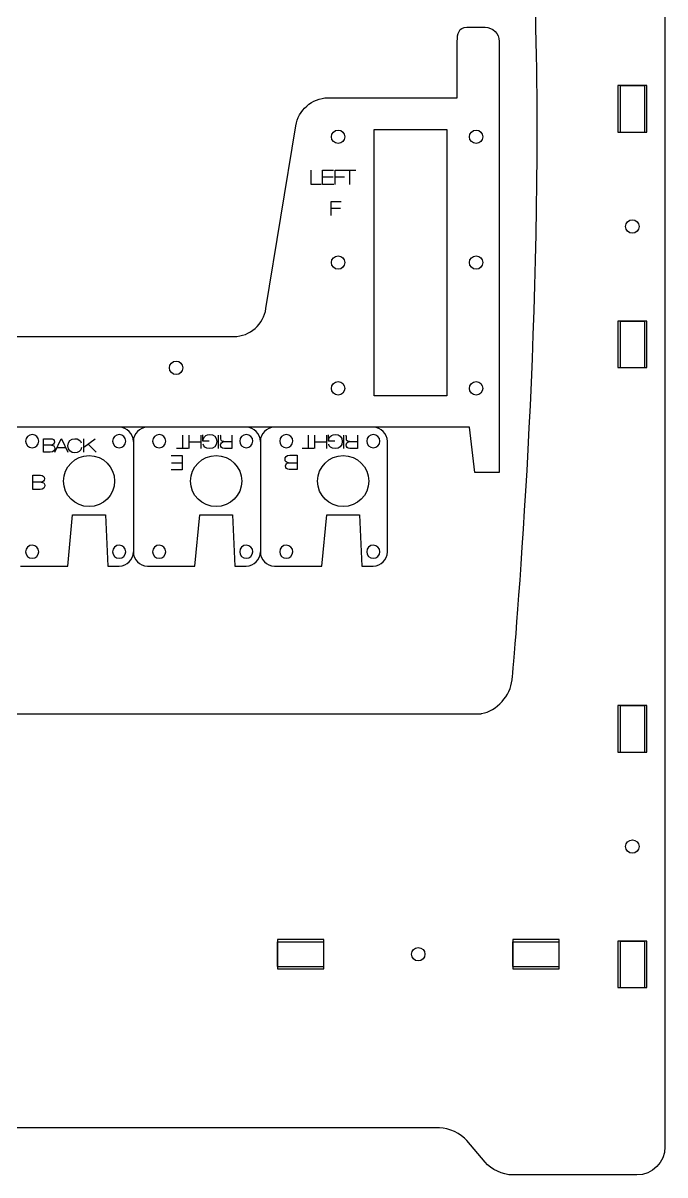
# Model space of a CAD drawing. Header units: millimetres. Extents: x 138 to 1490, y -137 to 1006.
# Drawn here: x 1353.8 to 1490.2, y -34.8 to 209.9 of the extents above; entities that cross this region are included whole.
import ezdxf

# ---------------------------------------------------------------- set-up
doc = ezdxf.new("R2010")
doc.units = ezdxf.units.MM
for name, color, linetype in [('CHANGED_PARTS', 3, 'Continuous'), ('CUTS', 1, 'Continuous'), ('ORIGIONAL_PARTS_THAT_WERE_', 6, 'Continuous'), ('TEXT', 5, 'Continuous')]:
    doc.layers.add(name, color=color, linetype=linetype)

msp = doc.modelspace()

# ---------------------------------------------------------------- linework, layer by layer
at = {"layer": 'CHANGED_PARTS'}
for p, q in [((1480.69007, 196.60646), (1485.89007, 196.60646)), ((1480.69007, 196.60646), (1480.69007, 186.75726)), ((1485.89007, 196.60646), (1485.89007, 186.75726)), ((1480.69007, 186.75726), (1485.89007, 186.75726)), ((1480.69007, 146.60656), (1485.89007, 146.60656)), ((1480.69007, 146.60656), (1480.69007, 136.75736)), ((1485.89007, 146.60656), (1485.89007, 136.75736)), ((1480.69007, 136.75736), (1485.89007, 136.75736)), ((1480.69007, 64.88489), (1485.89007, 64.88489)), ((1480.69007, 64.88489), (1480.69007, 55.03533)), ((1485.89007, 64.88489), (1485.89007, 55.03533)), ((1480.69007, 55.03533), (1485.89007, 55.03533)), ((1407.86124, 9.48393), (1407.86124, 14.68393)), ((1407.86124, 14.68393), (1417.71045, 14.68393)), ((1417.71045, 9.48393), (1417.71045, 14.68393)), ((1457.8615, 9.48393), (1457.8615, 14.68393)), ((1457.8615, 14.68393), (1467.7107, 14.68393)), ((1467.7107, 9.48393), (1467.7107, 14.68393)), ((1480.69007, 14.88499), (1485.89007, 14.88499)), ((1480.69007, 14.88499), (1480.69007, 5.03543)), ((1485.89007, 14.88499), (1485.89007, 5.03543)), ((1407.86124, 9.48393), (1417.71045, 9.48393)), ((1457.8615, 9.48393), (1467.7107, 9.48393)), ((1480.69007, 5.03543), (1485.89007, 5.03543))]:
    msp.add_line(p, q, dxfattribs=at)
at = {"layer": 'CUTS', "color": 1}
for points in [[(1490.22039, 337.20464), (1490.22039, -28.81854)], [(1448.07685, 209.01578), (1451.99233, 209.01578)], [(1418.54829, 194.01672), (1446.07696, 194.01672), (1446.07696, 206.01646)], [(1454.99236, 206.01646), (1454.99236, 191.0167), (1454.99236, 191.01741)], [(1454.99236, 191.01741), (1454.99236, 114.39831), (1449.78818, 114.3909), (1448.68822, 124.01856), (1200.43955, 124.01856), (1197.25997, 124.01856)], [(1405.41826, 149.24887), (1411.7739, 188.06677)], [(1428.44371, 187.31783), (1443.89361, 187.31783), (1443.89361, 130.71922), (1428.44371, 130.71922), (1428.44371, 187.31783), (1428.44371, 187.31783)], [(1187.26013, 133.65927), (1187.26013, 143.29892), (1398.64457, 143.29892)], [(1377.23273, 121.01853), (1377.23273, 97.55246)], [(1404.2294, 121.01853), (1404.2294, 97.55246)], [(1431.22572, 97.55246), (1431.22572, 121.01853)], [(1353.23608, 94.55244), (1363.33328, 94.55244), (1364.33341, 105.39824), (1371.33428, 105.39824), (1371.33393, 105.39824), (1371.83417, 94.55244), (1374.2327, 94.55244)], [(1380.23239, 94.55244), (1390.3296, 94.55244), (1391.32973, 105.39824), (1398.33025, 105.39824), (1398.33025, 105.39824), (1398.83049, 94.55244), (1401.22938, 94.55244)], [(1407.22871, 94.55244), (1417.32592, 94.55244), (1418.32604, 105.39824), (1425.32692, 105.39824), (1425.32657, 105.39824), (1425.82681, 94.55244), (1428.22569, 94.55244)], [(1192.37646, 63.13052), (1451.17565, 63.13052), (1451.24762, 63.19085), (1451.24762, 63.19085)], [(1442.32481, -24.81768), (1181.02443, -24.81768)], [(1451.97258, -32.11489), (1448.11954, -27.52031)], [(1484.21894, -34.81787), (1457.76731, -34.81787)]]:
    msp.add_lwpolyline(points, dxfattribs=at)
for points in [[(1463.07414, 187.12627), (1463.07414, 212.17067), (1461.34059, 258.27273), (1461.34059, 258.27273)], [(1446.07696, 206.01646), (1446.07696, 207.66605), (1446.42656, 209.01578), (1448.07685, 209.01578)], [(1451.99233, 209.01578), (1453.64263, 209.01578), (1454.99236, 207.66605), (1454.99236, 206.01646)], [(1411.7739, 188.06677), (1412.19971, 191.3402), (1415.24806, 194.01672), (1418.54829, 194.01672)], [(1419.33464, 185.74303), (1419.33464, 186.52972), (1419.97281, 187.16754), (1420.75986, 187.16754)], [(1420.75986, 187.16754), (1421.54726, 187.16754), (1422.18473, 186.52972), (1422.18473, 185.74303)], [(1448.65047, 185.74303), (1448.65047, 186.52972), (1449.28864, 187.16754), (1450.07534, 187.16754)], [(1450.07534, 187.16754), (1450.86309, 187.16754), (1451.50021, 186.52972), (1451.50021, 185.74303)], [(1457.72391, 70.37376), (1457.72391, 70.37376), (1463.07414, 127.36465), (1463.07414, 187.12627)], [(1420.75986, 184.31816), (1419.97281, 184.31816), (1419.33464, 184.95633), (1419.33464, 185.74303)], [(1422.18473, 185.74303), (1422.18473, 184.95633), (1421.54726, 184.31816), (1420.75986, 184.31816)], [(1450.07534, 184.31816), (1449.28864, 184.31816), (1448.65047, 184.95633), (1448.65047, 185.74303)], [(1451.50021, 185.74303), (1451.50021, 184.95633), (1450.86309, 184.31816), (1450.07534, 184.31816)], [(1481.86517, 166.68205), (1481.86517, 167.469), (1482.5031, 168.10692), (1483.29004, 168.10692)], [(1483.29004, 165.25718), (1482.5031, 165.25718), (1481.86517, 165.89511), (1481.86517, 166.68205)], [(1483.29004, 168.10692), (1484.07698, 168.10692), (1484.71491, 167.469), (1484.71491, 166.68205)], [(1484.71491, 166.68205), (1484.71491, 165.89511), (1484.07698, 165.25718), (1483.29004, 165.25718)], [(1419.33464, 159.01764), (1419.33464, 159.80469), (1419.97281, 160.44216), (1420.75986, 160.44216)], [(1420.75986, 160.44216), (1421.54726, 160.44216), (1422.18473, 159.80469), (1422.18473, 159.01764)], [(1448.65047, 159.01764), (1448.65047, 159.80469), (1449.28864, 160.44216), (1450.07534, 160.44216)], [(1450.07534, 160.44216), (1450.86309, 160.44216), (1451.50021, 159.80469), (1451.50021, 159.01764)], [(1420.75986, 157.59277), (1419.97281, 157.59277), (1419.33464, 158.2313), (1419.33464, 159.01764)], [(1422.18473, 159.01764), (1422.18473, 158.2313), (1421.54726, 157.59277), (1420.75986, 157.59277)], [(1450.07534, 157.59277), (1449.28864, 157.59277), (1448.65047, 158.2313), (1448.65047, 159.01764)], [(1451.50021, 159.01764), (1451.50021, 158.2313), (1450.86309, 157.59277), (1450.07534, 157.59277)], [(1398.64457, 143.29892), (1401.94446, 143.29892), (1404.99246, 145.9765), (1405.41826, 149.24887)], [(1384.89612, 136.65717), (1384.89612, 137.44422), (1385.53429, 138.08169), (1386.32099, 138.08169)], [(1386.32099, 138.08169), (1387.10874, 138.08169), (1387.74586, 137.44422), (1387.74586, 136.65717)], [(1386.32099, 135.23266), (1385.53429, 135.23266), (1384.89612, 135.87083), (1384.89612, 136.65717)], [(1387.74586, 136.65717), (1387.74586, 135.87083), (1387.10874, 135.23266), (1386.32099, 135.23266)], [(1419.33464, 132.29437), (1419.33464, 133.08177), (1419.97281, 133.71889), (1420.75986, 133.71889)], [(1420.75986, 130.86985), (1419.97281, 130.86985), (1419.33464, 131.50838), (1419.33464, 132.29437)], [(1420.75986, 133.71889), (1421.54726, 133.71889), (1422.18473, 133.08177), (1422.18473, 132.29437)], [(1422.18473, 132.29437), (1422.18473, 131.50838), (1421.54726, 130.86985), (1420.75986, 130.86985)], [(1448.65047, 132.29437), (1448.65047, 133.08177), (1449.28864, 133.71889), (1450.07534, 133.71889)], [(1450.07534, 130.86985), (1449.28864, 130.86985), (1448.65047, 131.50838), (1448.65047, 132.29437)], [(1450.07534, 133.71889), (1450.86309, 133.71889), (1451.50021, 133.08177), (1451.50021, 132.29437)], [(1451.50021, 132.29437), (1451.50021, 131.50838), (1450.86309, 130.86985), (1450.07534, 130.86985)], [(1355.7415, 122.48679), (1354.96821, 122.49032), (1354.33956, 121.86485), (1354.33709, 121.09226)], [(1357.13674, 121.08203), (1357.14027, 121.85638), (1356.51444, 122.48433), (1355.7415, 122.48679)], [(1374.23835, 122.48679), (1373.46576, 122.49032), (1372.83676, 121.86485), (1372.83394, 121.09226)], [(1377.23273, 121.01853), (1377.23273, 122.67483), (1375.8897, 124.01785), (1374.2327, 124.01785)], [(1375.63394, 121.08203), (1375.63746, 121.85638), (1375.01199, 122.48433), (1374.23835, 122.48679)], [(1380.23239, 124.01785), (1378.57469, 124.01785), (1377.23273, 122.67483), (1377.23273, 121.01853)], [(1382.73712, 122.48679), (1381.96418, 122.49032), (1381.33588, 121.86485), (1381.33306, 121.09226)], [(1384.13235, 121.08203), (1384.13588, 121.85638), (1383.51076, 122.48433), (1382.73712, 122.48679)], [(1401.23467, 122.48679), (1400.46208, 122.49032), (1399.83273, 121.86485), (1399.82991, 121.09226)], [(1404.22869, 121.01853), (1404.22869, 122.67483), (1402.88602, 124.01785), (1401.22867, 124.01785)], [(1402.62955, 121.08203), (1402.63308, 121.85638), (1402.00796, 122.48433), (1401.23467, 122.48679)], [(1407.22871, 124.01785), (1405.57172, 124.01785), (1404.2294, 122.67483), (1404.2294, 121.01853)], [(1409.73414, 122.48679), (1408.96085, 122.49032), (1408.3322, 121.86485), (1408.32973, 121.09226)], [(1411.12938, 121.08203), (1411.13291, 121.85638), (1410.50708, 122.48433), (1409.73414, 122.48679)], [(1428.23099, 122.48679), (1427.45876, 122.49032), (1426.82975, 121.86485), (1426.82693, 121.09226)], [(1431.22572, 121.01853), (1431.22572, 122.67483), (1429.88269, 124.01785), (1428.22569, 124.01785)], [(1429.62622, 121.08203), (1429.62975, 121.85638), (1429.00498, 122.48433), (1428.23099, 122.48679)], [(1354.33709, 121.09226), (1354.33357, 120.31933), (1354.95939, 119.68927), (1355.73233, 119.68821)], [(1355.73233, 119.68821), (1356.50562, 119.68468), (1357.13462, 120.3091), (1357.13674, 121.08203)], [(1372.83394, 121.09226), (1372.83041, 120.31933), (1373.45659, 119.68927), (1374.22918, 119.68821)], [(1374.22918, 119.68821), (1375.00211, 119.68468), (1375.63147, 120.3091), (1375.63394, 121.08203)], [(1381.33306, 121.09226), (1381.32953, 120.31933), (1381.95501, 119.68927), (1382.7283, 119.68821)], [(1382.7283, 119.68821), (1383.50123, 119.68468), (1384.13024, 120.3091), (1384.13235, 121.08203)], [(1399.82991, 121.09226), (1399.82638, 120.31933), (1400.45221, 119.68927), (1401.22514, 119.68821)], [(1401.22514, 119.68821), (1401.99843, 119.68468), (1402.62743, 120.3091), (1402.62955, 121.08203)], [(1408.32973, 121.09226), (1408.32621, 120.31933), (1408.95239, 119.68927), (1409.72497, 119.68821)], [(1409.72497, 119.68821), (1410.49826, 119.68468), (1411.12761, 120.3091), (1411.12938, 121.08203)], [(1426.82693, 121.09226), (1426.8234, 120.31933), (1427.44923, 119.68927), (1428.22217, 119.68821)], [(1428.22217, 119.68821), (1428.9951, 119.68468), (1429.62411, 120.3091), (1429.62622, 121.08203)], [(1362.40971, 112.58785), (1362.40971, 115.58364), (1364.83823, 118.01251), (1367.83473, 118.01251)], [(1367.83473, 118.01251), (1370.83087, 118.01251), (1373.25974, 115.58364), (1373.25974, 112.58785)], [(1389.40638, 112.58785), (1389.40638, 115.58364), (1391.8349, 118.01251), (1394.8314, 118.01251)], [(1394.8314, 118.01251), (1397.82754, 118.01251), (1400.25606, 115.58364), (1400.25606, 112.58785)], [(1416.40341, 112.58785), (1416.40341, 115.58364), (1418.83158, 118.01251), (1421.82807, 118.01251)], [(1421.82807, 118.01251), (1424.82421, 118.01251), (1427.25344, 115.58364), (1427.25344, 112.58785)], [(1367.83473, 107.16248), (1364.83823, 107.16248), (1362.40971, 109.59206), (1362.40971, 112.58785)], [(1373.25974, 112.58785), (1373.25974, 109.59206), (1370.83087, 107.16248), (1367.83473, 107.16248)], [(1394.8314, 107.16248), (1391.8349, 107.16248), (1389.40638, 109.59206), (1389.40638, 112.58785)], [(1400.25606, 112.58785), (1400.25606, 109.59206), (1397.82754, 107.16248), (1394.8314, 107.16248)], [(1421.82807, 107.16248), (1418.83158, 107.16248), (1416.40341, 109.59206), (1416.40341, 112.58785)], [(1427.25344, 112.58785), (1427.25344, 109.59206), (1424.82421, 107.16248), (1421.82807, 107.16248)], [(1355.7415, 98.9858), (1354.96821, 98.98933), (1354.33956, 98.36526), (1354.33674, 97.59197)], [(1357.13674, 97.58174), (1357.14027, 98.35609), (1356.51444, 98.98474), (1355.7415, 98.9858)], [(1374.2387, 98.9865), (1373.46576, 98.99003), (1372.83676, 98.36526), (1372.83394, 97.59268)], [(1375.63394, 97.58245), (1375.63746, 98.35679), (1375.01199, 98.98544), (1374.2387, 98.9865)], [(1382.73782, 98.9858), (1381.96489, 98.98933), (1381.33659, 98.36526), (1381.33306, 97.59197)], [(1384.13306, 97.58174), (1384.13659, 98.35609), (1383.51146, 98.98474), (1382.73782, 98.9858)], [(1401.23502, 98.9865), (1400.46208, 98.99003), (1399.83273, 98.36526), (1399.82991, 97.59268)], [(1402.62955, 97.58245), (1402.63308, 98.35679), (1402.00796, 98.98544), (1401.23502, 98.9865)], [(1409.73485, 98.9858), (1408.96156, 98.98933), (1408.33291, 98.36526), (1408.32973, 97.59197)], [(1411.13008, 97.58174), (1411.13361, 98.35609), (1410.50778, 98.98474), (1409.73485, 98.9858)], [(1428.23169, 98.9865), (1427.45876, 98.99003), (1426.82975, 98.36526), (1426.82693, 97.59268)], [(1429.62622, 97.58245), (1429.62975, 98.35679), (1429.00498, 98.98544), (1428.23169, 98.9865)], [(1354.33674, 97.59197), (1354.33321, 96.81974), (1354.95869, 96.18968), (1355.73198, 96.18721)], [(1355.73198, 96.18721), (1356.50562, 96.18368), (1357.13321, 96.80951), (1357.13674, 97.58174)], [(1372.83394, 97.59268), (1372.83041, 96.81974), (1373.45659, 96.18968), (1374.22918, 96.18721)], [(1374.22918, 96.18721), (1375.00211, 96.18368), (1375.63076, 96.80951), (1375.63394, 97.58245)], [(1374.2327, 94.55244), (1375.8897, 94.55244), (1377.23273, 95.89546), (1377.23273, 97.55246)], [(1377.23273, 97.55246), (1377.23273, 95.89546), (1378.57469, 94.55244), (1380.23239, 94.55244)], [(1381.33306, 97.59197), (1381.32953, 96.81974), (1381.95536, 96.18968), (1382.729, 96.18721)], [(1382.729, 96.18721), (1383.50194, 96.18368), (1384.12988, 96.80951), (1384.13306, 97.58174)], [(1399.82991, 97.59268), (1399.82638, 96.81974), (1400.45221, 96.18968), (1401.22514, 96.18721)], [(1401.22514, 96.18721), (1401.99843, 96.18368), (1402.62673, 96.80951), (1402.62955, 97.58245)], [(1401.22938, 94.55244), (1402.88673, 94.55244), (1404.2294, 95.89546), (1404.2294, 97.55246)], [(1404.2294, 97.55246), (1404.2294, 95.89546), (1405.57172, 94.55244), (1407.22871, 94.55244)], [(1408.32973, 97.59197), (1408.32621, 96.81974), (1408.95239, 96.18968), (1409.72532, 96.18721)], [(1409.72532, 96.18721), (1410.49896, 96.18368), (1411.12656, 96.80951), (1411.13008, 97.58174)], [(1426.82693, 97.59268), (1426.8234, 96.81974), (1427.44923, 96.18968), (1428.22217, 96.18721)], [(1428.22217, 96.18721), (1428.9951, 96.18368), (1429.62375, 96.80951), (1429.62622, 97.58245)], [(1428.22569, 94.55244), (1429.88269, 94.55244), (1431.22572, 95.89546), (1431.22572, 97.55246)], [(1451.24762, 63.19085), (1454.49529, 63.79022), (1457.40924, 67.02237), (1457.72391, 70.37376)], [(1481.86517, 34.96012), (1481.86517, 35.74706), (1482.5031, 36.38499), (1483.29004, 36.38499)], [(1483.29004, 33.53525), (1482.5031, 33.53525), (1481.86517, 34.17318), (1481.86517, 34.96012)], [(1483.29004, 36.38499), (1484.07698, 36.38499), (1484.71491, 35.74706), (1484.71491, 34.96012)], [(1484.71491, 34.96012), (1484.71491, 34.17318), (1484.07698, 33.53525), (1483.29004, 33.53525)], [(1436.36146, 12.08425), (1436.36146, 12.87101), (1436.99921, 13.50877), (1437.78597, 13.50877)], [(1437.78597, 13.50877), (1438.5727, 13.50877), (1439.21049, 12.87101), (1439.21049, 12.08425)], [(1437.78597, 10.65973), (1436.99921, 10.65973), (1436.36146, 11.29752), (1436.36146, 12.08425)], [(1439.21049, 12.08425), (1439.21049, 11.29752), (1438.5727, 10.65973), (1437.78597, 10.65973)], [(1448.11954, -27.52031), (1446.87318, -26.03441), (1444.26579, -24.81768), (1442.32481, -24.81768)], [(1490.22039, -28.81854), (1490.22039, -32.11701), (1487.51953, -34.81787), (1484.21894, -34.81787)], [(1457.76731, -34.81787), (1455.82703, -34.81787), (1453.21859, -33.60114), (1451.97258, -32.11489)]]:
    msp.add_open_spline(points, degree=3, dxfattribs=at)
at = {"layer": 'ORIGIONAL_PARTS_THAT_WERE_', "color": 6}
for points in [[(1480.19021, 186.75726), (1486.38993, 186.75726), (1486.38993, 196.60646), (1480.19021, 196.60646), (1480.19021, 186.75726), (1480.19021, 186.75726)], [(1480.19021, 136.75736), (1486.38993, 136.75736), (1486.38993, 146.60656), (1480.19021, 146.60656), (1480.19021, 136.75736), (1480.19021, 136.75736)], [(1480.19021, 55.03533), (1486.38993, 55.03533), (1486.38993, 64.88489), (1480.19021, 64.88489), (1480.19021, 55.03533), (1480.19021, 55.03533)], [(1407.86124, 8.98407), (1417.71045, 8.98407), (1417.71045, 15.18379), (1407.86124, 15.18379), (1407.86124, 8.98407), (1407.86124, 8.98407)], [(1457.8615, 8.98407), (1467.7107, 8.98407), (1467.7107, 15.18379), (1457.8615, 15.18379), (1457.8615, 8.98407), (1457.8615, 8.98407)], [(1480.19021, 5.03543), (1486.38993, 5.03543), (1486.38993, 14.88499), (1480.19021, 14.88499), (1480.19021, 5.03543), (1480.19021, 5.03543)]]:
    msp.add_lwpolyline(points, dxfattribs=at)
at = {"layer": 'TEXT', "color": 5}
for points in [[(1417.13824, 175.62889), (1415.00006, 175.62889), (1415.00006, 178.67583)], [(1419.82994, 175.62889), (1417.43175, 175.62889), (1417.43175, 178.67583), (1419.80383, 178.67583)], [(1420.09734, 175.62889), (1420.09734, 178.67583), (1422.23518, 178.67583)], [(1421.9018, 178.67583), (1424.53035, 178.67583)], [(1423.22366, 175.62889), (1423.22366, 178.67583)], [(1417.43175, 177.25872), (1419.70576, 177.25872)], [(1420.09734, 177.25872), (1422.11135, 177.25872)], [(1419.2475, 168.9889), (1419.2475, 172.01044), (1421.36769, 172.01044)], [(1419.2475, 170.60533), (1421.24458, 170.60533)], [(1387.71199, 122.37673), (1387.71199, 119.53052)], [(1389.10581, 119.50476), (1389.10581, 122.37673)], [(1391.56785, 122.37673), (1391.56785, 119.50476)], [(1393.35855, 121.09368), (1392.00741, 121.09368), (1392.00741, 122.44058)], [(1395.3013, 119.50476), (1395.3013, 122.37673)], [(1398.15386, 122.37673), (1398.15386, 119.50476), (1396.57341, 119.50476)], [(1414.40704, 122.37673), (1414.40704, 119.53052)], [(1415.80121, 119.50476), (1415.80121, 122.37673)], [(1418.26254, 122.37673), (1418.26254, 119.50476)], [(1420.05395, 121.09368), (1418.70211, 121.09368), (1418.70211, 122.44058)], [(1421.99634, 119.50476), (1421.99634, 122.37673)], [(1424.84891, 122.37673), (1424.84891, 119.50476), (1423.26881, 119.50476)], [(1358.11958, 121.60238), (1359.67991, 121.60238)], [(1359.57584, 118.73042), (1358.11958, 118.73042), (1358.11958, 121.60238), (1358.11958, 121.60238)], [(1359.81679, 120.23466), (1358.11958, 120.23819)], [(1359.81679, 120.23784), (1359.81679, 120.23043)], [(1360.54069, 118.73042), (1361.86008, 121.60238), (1361.9645, 121.60238), (1363.28389, 118.73042)], [(1366.72418, 118.73042), (1366.72418, 121.60238)], [(1366.72418, 119.8011), (1369.08497, 121.60203)], [(1367.59519, 120.46608), (1369.35026, 118.73042)], [(1391.56785, 120.84038), (1389.10581, 120.84038)], [(1396.46476, 120.97338), (1396.46829, 120.98079)], [(1396.46864, 120.98079), (1398.15386, 120.98643)], [(1418.26254, 120.84038), (1415.80121, 120.84038)], [(1423.16016, 120.97338), (1423.16369, 120.98079), (1424.84891, 120.98643)], [(1362.84715, 119.67939), (1360.96967, 119.67939)], [(1385.23549, 118.0298), (1387.61356, 118.0298), (1387.61356, 115.00932), (1385.26089, 115.00932)], [(1388.91073, 119.50476), (1386.43352, 119.50476)], [(1410.48168, 118.08448), (1412.01344, 118.08448), (1412.01344, 115.06435), (1412.01344, 115.06435)], [(1415.60578, 119.50476), (1413.12857, 119.50476)], [(1387.61356, 116.41408), (1385.35826, 116.41408)], [(1410.22768, 116.49874), (1410.22768, 116.50686)], [(1410.22768, 116.50298), (1412.01344, 116.49945)], [(1412.01344, 115.06435), (1410.37161, 115.06435)], [(1355.86286, 113.82398), (1357.50398, 113.82398)], [(1357.39427, 110.80315), (1355.86286, 110.80315), (1355.86286, 113.82398), (1355.86286, 113.82398)], [(1357.64791, 112.38536), (1355.86286, 112.38888)], [(1357.64791, 112.38959), (1357.64791, 112.38148)]]:
    msp.add_lwpolyline(points, dxfattribs=at)
for points in [[(1392.10725, 121.57416), (1392.30551, 122.23456), (1392.8636, 122.50479), (1393.46333, 122.50479)], [(1393.46333, 122.50479), (1394.28389, 122.50479), (1394.95064, 121.9541), (1394.95064, 121.00548)], [(1395.83293, 121.58439), (1395.83293, 121.68916), (1395.82517, 122.26031), (1395.76838, 122.37673)], [(1418.80229, 121.57416), (1419.00091, 122.23456), (1419.55865, 122.50479), (1420.15837, 122.50479)], [(1420.15837, 122.50479), (1420.97893, 122.50479), (1421.64604, 121.9541), (1421.64604, 121.00548)], [(1422.52869, 121.58439), (1422.52869, 121.68916), (1422.52057, 122.26031), (1422.46413, 122.37673)], [(1359.67991, 121.60238), (1360.13464, 121.60238), (1360.45214, 121.3572), (1360.45214, 120.88977)], [(1360.45214, 120.88977), (1360.45214, 120.55216), (1360.15475, 120.23043), (1359.81679, 120.23784)], [(1359.81679, 120.23043), (1360.19109, 120.21455), (1360.54069, 120.01347), (1360.54069, 119.51111)], [(1363.298, 120.10131), (1363.298, 121.05064), (1363.96546, 121.60203), (1364.78602, 121.60203)], [(1364.78602, 118.60201), (1363.96546, 118.60201), (1363.298, 119.15269), (1363.298, 120.10131)], [(1364.78602, 121.60203), (1365.46582, 121.60203), (1366.00487, 121.32439), (1366.15762, 120.70068)], [(1392.00741, 121.09368), (1392.04939, 121.42776), (1392.10725, 121.57416), (1392.10725, 121.57416)], [(1393.46333, 119.50476), (1392.56621, 119.50476), (1392.15417, 119.90305), (1392.04939, 120.45762)], [(1394.95064, 121.00548), (1394.95064, 120.05616), (1394.28389, 119.50476), (1393.46333, 119.50476)], [(1395.78108, 120.28969), (1395.78108, 120.56239), (1395.96593, 120.9448), (1396.46476, 120.97338)], [(1396.57341, 119.50476), (1395.99874, 119.50476), (1395.78108, 119.77817), (1395.78108, 120.28969)], [(1396.46829, 120.98079), (1396.0259, 120.98502), (1395.83293, 121.19034), (1395.83293, 121.58439)], [(1418.70211, 121.09368), (1418.74444, 121.42776), (1418.80229, 121.57416), (1418.80229, 121.57416)], [(1420.15837, 119.50476), (1419.26126, 119.50476), (1418.84886, 119.90305), (1418.74444, 120.45762)], [(1421.64604, 121.00548), (1421.64604, 120.05616), (1420.97893, 119.50476), (1420.15837, 119.50476)], [(1422.47612, 120.28969), (1422.47612, 120.56239), (1422.66133, 120.9448), (1423.16016, 120.97338)], [(1423.26881, 119.50476), (1422.69379, 119.50476), (1422.47612, 119.77817), (1422.47612, 120.28969)], [(1423.16369, 120.98079), (1422.7213, 120.98502), (1422.52869, 121.19034), (1422.52869, 121.58439)], [(1360.54069, 119.51111), (1360.54069, 119.17703), (1360.32761, 118.73042), (1359.57584, 118.73042)], [(1366.22571, 119.75559), (1366.14139, 118.98724), (1365.44959, 118.60201), (1364.78602, 118.60201)], [(1409.46638, 117.26392), (1409.46638, 117.61529), (1409.6904, 118.08448), (1410.48168, 118.08448)], [(1410.22768, 116.50686), (1409.83433, 116.52344), (1409.46638, 116.73475), (1409.46638, 117.26392)], [(1409.55952, 115.8133), (1409.55952, 116.1689), (1409.87208, 116.50721), (1410.22768, 116.49874)], [(1410.37161, 115.06435), (1409.89395, 115.06435), (1409.55952, 115.32188), (1409.55952, 115.8133)], [(1357.50398, 113.82398), (1357.98199, 113.82398), (1358.31643, 113.56575), (1358.31643, 113.07504)], [(1358.31643, 113.07504), (1358.31643, 112.71944), (1358.00351, 112.38112), (1357.64791, 112.38959)], [(1358.40921, 111.62441), (1358.40921, 111.27305), (1358.18519, 110.80315), (1357.39427, 110.80315)], [(1357.64791, 112.38148), (1358.04126, 112.36419), (1358.40921, 112.15288), (1358.40921, 111.62441)]]:
    msp.add_open_spline(points, degree=3, dxfattribs=at)

doc.saveas('drawing.dxf')
